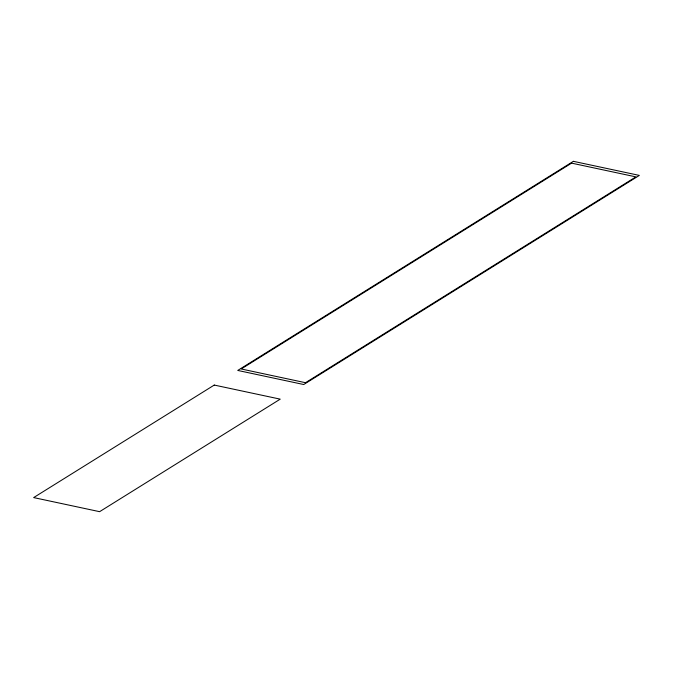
<?xml version="1.0" encoding="UTF-8"?>
<svg xmlns="http://www.w3.org/2000/svg" width="673" height="673" viewBox="0 0 673 673"><rect width="100%" height="100%" fill="white"/><g stroke="black" fill="none" stroke-linecap="round" stroke-linejoin="round"><path stroke-width="1.01" d="M214.258 385.065L33.65 497.583L99.612 511.673L280.229 399.148L214.258 385.065M573.379 161.327L237.746 370.436L303.716 384.519L639.35 175.409L573.379 161.327M571.579 163.135L241.186 368.972L305.517 382.71L635.901 176.873L571.579 163.135"/></g></svg>
